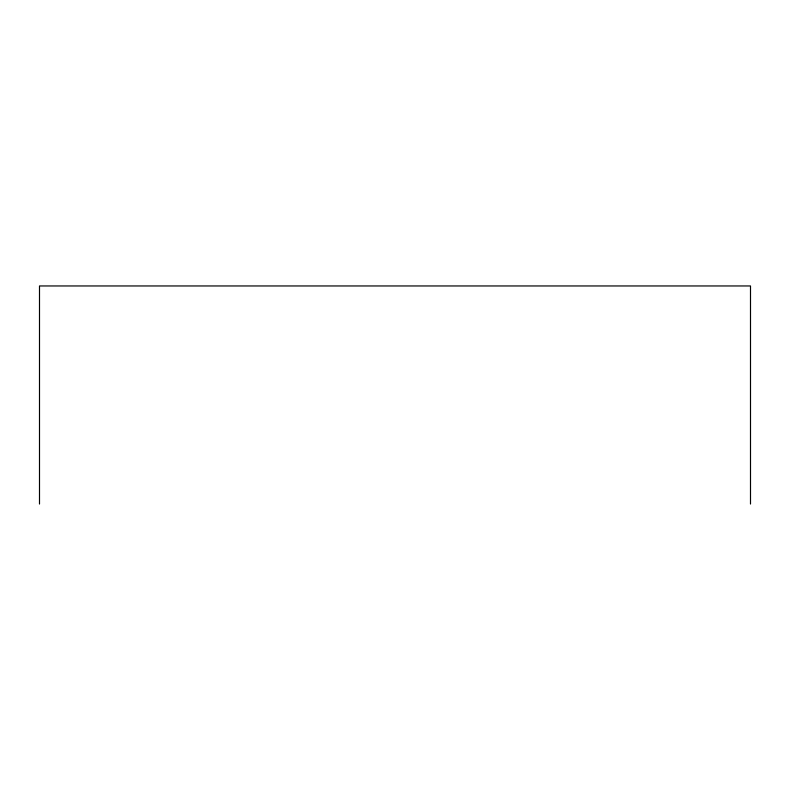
<?xml version="1.0" encoding="UTF-8"?>
<svg xmlns="http://www.w3.org/2000/svg" width="790" height="790" viewBox="0 0 790 790"><rect width="100%" height="100%" fill="white"/><g stroke="black" fill="none" stroke-linecap="round" stroke-linejoin="round"><path stroke-width="1.19" d="M750.5 504.04L750.5 285.96L39.5 285.96L39.5 504.04"/></g></svg>
